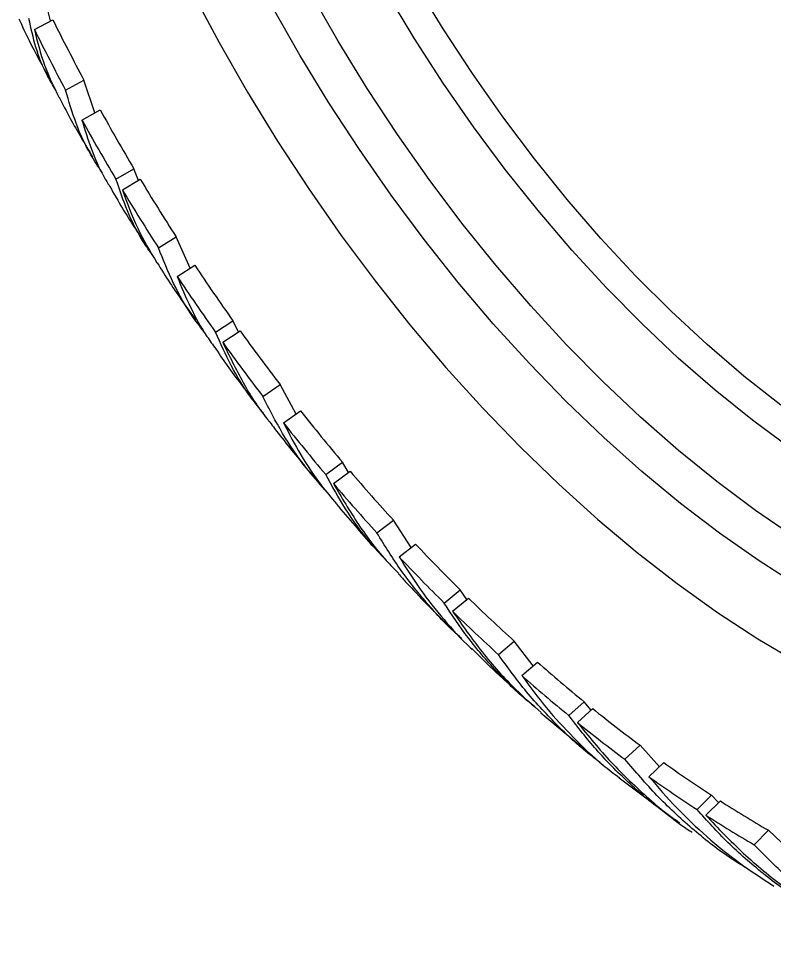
# Model space of a CAD drawing. Header units: millimetres. Extents: x 0 to 597, y 0 to 420.
# Drawn here: x 84.55 to 90.48, y 73.79 to 81.18 of the extents above; entities that cross this region are included whole.
import ezdxf

# ---------------------------------------------------------------- set-up
doc = ezdxf.new("R2010")
doc.units = ezdxf.units.MM

msp = doc.modelspace()

# ---------------------------------------------------------------- linework, layer by layer
at = {"color": 7, "linetype": 'Continuous', "lineweight": 25}
for p, q in [((84.7972, 81.1604), (84.7721, 81.2559)), ((84.6697, 81.0933), (84.8147, 81.1696)), ((84.9152, 80.6177), (85.0588, 80.6968)), ((85.1442, 80.4391), (85.0588, 80.6968)), ((85.0435, 80.3824), (85.1863, 80.4628)), ((85.3108, 79.9173), (85.4521, 80.0004)), ((85.4867, 79.9087), (85.4521, 80.0004)), ((85.3607, 79.834), (85.5017, 79.9176)), ((85.644, 79.3792), (85.7833, 79.4655)), ((85.8919, 79.2196), (85.7833, 79.4655)), ((85.7905, 79.1556), (85.929, 79.2431)), ((86.0927, 78.7164), (86.2294, 78.8065)), ((86.2716, 78.7197), (86.2294, 78.8065)), ((86.1486, 78.6381), (86.285, 78.7286)), ((86.4643, 78.213), (86.5989, 78.306)), ((86.7253, 78.0753), (86.5989, 78.306)), ((86.6261, 78.0054), (86.7597, 78.0996)), ((86.9572, 77.6006), (87.0889, 77.6972)), ((87.1368, 77.6165), (87.0889, 77.6972)), ((86.8309, 77.6218), (86.8636, 77.5814)), ((87.0182, 77.5289), (87.1496, 77.6259)), ((87.3601, 77.1418), (87.4894, 77.241)), ((87.629, 77.0284), (87.4894, 77.241)), ((87.5341, 76.9542), (87.6624, 77.0546)), ((87.8877, 76.5917), (88.014, 76.6942)), ((88.0659, 76.6205), (88.014, 76.6942)), ((87.9525, 76.5279), (88.0784, 76.6308)), ((88.3139, 76.1864), (88.4377, 76.2912)), ((88.5859, 76.0994), (88.4377, 76.2912)), ((88.4968, 76.0226), (88.6195, 76.1283)), ((88.866, 75.7094), (88.9866, 75.817)), ((89.0408, 75.7513), (88.9866, 75.817)), ((88.9334, 75.6548), (89.0536, 75.7627)), ((88.6473, 75.7297), (89.0543, 75.3889)), ((89.3073, 75.3654), (89.4253, 75.475)), ((89.5775, 75.3061), (89.4253, 75.475)), ((89.4953, 75.2285), (89.6123, 75.3389)), ((89.2626, 75.2186), (89.6769, 74.9089)), ((89.8731, 74.9708), (89.9878, 75.0827)), ((90.0426, 75.0255), (89.9878, 75.0827)), ((89.9417, 74.9265), (90.056, 75.0386)), ((90.3208, 74.6949), (90.4329, 74.8084)), ((90.5847, 74.6639), (90.4329, 74.8084))]:
    msp.add_line(p, q, dxfattribs=at)
at = {"color": 7, "linetype": 'Continuous', "lineweight": 25, "flags": 128}
for points in [[(90.5317, 78.1436), (90.2403, 78.3732), (89.9523, 78.6198), (89.6687, 78.8826), (89.3905, 79.1606), (89.1184, 79.4531), (88.8534, 79.759), (88.5963, 80.0774), (88.348, 80.4074), (88.1092, 80.7477), (87.8807, 81.0973), (87.6632, 81.4552)], [(85.9092, 81.3881), (86.1203, 80.9913), (86.3436, 80.6007), (86.5783, 80.2171), (86.8239, 79.8417), (87.0796, 79.4754), (87.3448, 79.1193), (87.6188, 78.7743), (87.9008, 78.4413), (88.19, 78.1213), (88.4858, 77.815), (88.7873, 77.5234), (89.0936, 77.2472), (89.404, 76.9872), (89.7176, 76.744), (90.0336, 76.5183), (90.351, 76.3107), (90.6692, 76.1218)], [(90.6379, 77.1076), (90.3318, 77.3174), (90.0278, 77.5449), (89.7266, 77.7896), (89.4292, 78.0507), (89.1363, 78.3274), (88.8489, 78.619), (88.5677, 78.9246), (88.2935, 79.2434), (88.0273, 79.5744), (87.7696, 79.9167), (87.5214, 80.2692), (87.2832, 80.631), (87.0558, 81.0011), (86.8398, 81.3783)], [(90.6029, 77.81), (90.3075, 78.0276), (90.0148, 78.2627), (89.7259, 78.5146), (89.4415, 78.7823), (89.1626, 79.0652), (88.8901, 79.3622), (88.6247, 79.6725), (88.3674, 79.9951), (88.119, 80.329), (87.8802, 80.6731), (87.6518, 81.0263), (87.4345, 81.3876)], [(90.6698, 76.7247), (90.3596, 76.9229), (90.0507, 77.1393), (89.744, 77.3734), (89.4404, 77.6245), (89.1407, 77.8918), (88.8457, 78.1747), (88.5564, 78.4724), (88.2735, 78.7839), (87.9978, 79.1084), (87.7301, 79.445), (87.4712, 79.7927), (87.2218, 80.1506), (86.9827, 80.5176), (86.7544, 80.8927), (86.5376, 81.2748)]]:
    msp.add_lwpolyline(points, dxfattribs=at)
at = {"color": 7, "linetype": 'Continuous', "lineweight": 25}
for centre, radius, start, end in [((100.5965, 89.0161), 17.6248, 206.43582, 208.16567), ((100.5366, 88.9821), 17.7198, 206.43581, 208.16642), ((100.6881, 89.0653), 17.7288, 209.02758, 210.75106), ((100.6126, 89.0216), 17.8054, 209.02568, 210.75181), ((100.6423, 89.037), 17.675, 211.06113, 212.78796), ((100.5821, 89.0022), 17.7693, 211.06174, 212.78939), ((100.4151, 88.8871), 17.4027, 213.65348, 215.39845), ((100.3762, 88.8662), 17.5225, 213.65418, 215.39738), ((100.1192, 88.675), 17.0386, 215.71508, 217.48515), ((100.0709, 88.6479), 17.1472, 215.71546, 217.48462), ((99.6617, 88.3179), 16.4583, 218.37911, 220.18914), ((99.5748, 88.2598), 16.5174, 218.37678, 220.19089), ((99.2173, 87.9415), 15.8759, 220.52425, 222.37726), ((99.1197, 87.8723), 15.9195, 220.52145, 222.38019), ((98.5103, 87.2859), 14.9116, 223.32467, 225.25929), ((98.4385, 87.2386), 14.9891, 223.3239, 225.25976), ((97.9413, 86.7065), 14.0995, 225.61166, 227.62076), ((97.9003, 86.6916), 14.2218, 225.61502, 227.61846), ((97.2335, 85.9142), 13.037, 228.644, 230.75965), ((97.1612, 85.866), 13.1136, 228.64501, 230.7606), ((96.6708, 85.2197), 12.1432, 231.15006, 233.36818), ((96.5961, 85.1688), 12.2161, 231.1514, 233.36914), ((95.9821, 84.2721), 10.9716, 234.50926, 236.88348), ((95.9114, 84.2274), 11.052, 234.51204, 236.88277), ((95.509, 83.5408), 10.1006, 237.32518, 239.83092), ((95.4199, 83.4674), 10.1468, 237.32318, 239.83212)]:
    msp.add_arc(centre, radius, start, end, dxfattribs=at)
for points, knots in [([(84.5478, 81.1769), (84.5744, 81.12), (84.6487, 80.9611), (84.7338, 80.8065), (84.7884, 80.7073)], [0, 0, 0, 0, 0.358593, 1, 1, 1, 1]), ([(84.8375, 80.6177), (84.815, 80.6548), (84.7502, 80.7614), (84.6776, 80.9483), (84.6435, 81.1039), (84.6269, 81.1801)], [0, 0, 0, 0, 0.214087, 0.615261, 1, 1, 1, 1]), ([(84.6697, 81.0933), (84.6933, 80.9986), (84.7393, 80.8141), (84.8221, 80.6445), (84.8624, 80.5619)], [0, 0, 0, 0, 0.513215, 1, 1, 1, 1]), ([(85.2, 79.9732), (85.17, 80.0184), (85.0895, 80.14), (84.9918, 80.3543), (84.9407, 80.5299), (84.9152, 80.6177)], [0, 0, 0, 0, 0.228148, 0.614089, 1, 1, 1, 1]), ([(84.8642, 80.5629), (84.893, 80.5067), (84.9747, 80.3478), (85.0669, 80.1941), (85.1265, 80.0947)], [0, 0, 0, 0, 0.353163, 1, 1, 1, 1]), ([(85.0435, 80.3824), (85.0667, 80.306), (85.113, 80.1532), (85.1887, 79.9801), (85.2465, 79.8864), (85.2625, 79.8604)], [0, 0, 0, 0, 0.419771, 0.839522, 1, 1, 1, 1]), ([(85.6008, 79.3179), (85.5748, 79.3545), (85.4957, 79.4657), (85.3963, 79.6648), (85.3389, 79.8343), (85.3108, 79.9173)], [0, 0, 0, 0, 0.199907, 0.60832, 1, 1, 1, 1]), ([(85.2626, 79.8605), (85.2953, 79.8031), (85.384, 79.6475), (85.4824, 79.4985), (85.5445, 79.4044)], [0, 0, 0, 0, 0.368777, 1, 1, 1, 1]), ([(85.3607, 79.834), (85.3977, 79.7322), (85.4705, 79.5325), (85.5789, 79.3507), (85.6321, 79.2615)], [0, 0, 0, 0, 0.509504, 1, 1, 1, 1]), ([(86.0133, 78.705), (85.9793, 78.7493), (85.8836, 78.874), (85.7574, 79.0979), (85.6818, 79.2855), (85.644, 79.3792)], [0, 0, 0, 0, 0.215623, 0.607824, 1, 1, 1, 1]), ([(85.634, 79.2627), (85.6667, 79.2101), (85.7628, 79.0554), (85.8682, 78.9083), (85.9378, 78.8111)], [0, 0, 0, 0, 0.339722, 1, 1, 1, 1]), ([(85.7905, 79.1556), (85.8242, 79.0742), (85.8916, 78.9114), (85.9954, 78.7224), (86.0708, 78.6186), (86.0944, 78.586)], [0, 0, 0, 0, 0.407032, 0.814016, 1, 1, 1, 1]), ([(86.4691, 78.0814), (86.4369, 78.1207), (86.3407, 78.2379), (86.2125, 78.4488), (86.1321, 78.6284), (86.0927, 78.7164)], [0, 0, 0, 0, 0.204852, 0.61074, 1, 1, 1, 1]), ([(86.1486, 78.6381), (86.2001, 78.5323), (86.3032, 78.3203), (86.4319, 78.1135), (86.5136, 78.0174), (86.5185, 78.0117)], [0, 0, 0, 0, 0.483275, 0.969373, 1, 1, 1, 1]), ([(86.0942, 78.5859), (86.1281, 78.5362), (86.2304, 78.3867), (86.3411, 78.246), (86.4151, 78.152)], [0, 0, 0, 0, 0.331779, 1, 1, 1, 1]), ([(86.9513, 77.4808), (86.9012, 77.5374), (86.7783, 77.6763), (86.6135, 77.92), (86.514, 78.1153), (86.4643, 78.213)], [0, 0, 0, 0, 0.256091, 0.628051, 1, 1, 1, 1]), ([(86.5184, 78.0117), (86.5311, 77.9947), (86.6202, 77.8748), (86.7152, 77.7614), (86.7966, 77.6641)], [0, 0, 0, 0, 0.14192, 1, 1, 1, 1]), ([(86.6261, 78.0054), (86.6701, 77.9208), (86.758, 77.7516), (86.8985, 77.54), (87.0011, 77.4184), (87.0423, 77.3696)], [0, 0, 0, 0, 0.374464, 0.748889, 1, 1, 1, 1]), ([(87.4286, 76.9335), (87.3866, 76.9783), (87.2702, 77.1022), (87.1106, 77.324), (87.0076, 77.5097), (86.9572, 77.6006)], [0, 0, 0, 0, 0.224376, 0.6203, 1, 1, 1, 1]), ([(87.0182, 77.5289), (87.0821, 77.4206), (87.2102, 77.2036), (87.3856, 76.9699), (87.5028, 76.8515), (87.5309, 76.8231)], [0, 0, 0, 0, 0.430396, 0.863318, 1, 1, 1, 1]), ([(87.0413, 77.3687), (87.1369, 77.2558), (87.2567, 77.1143), (87.3817, 76.9801), (87.4069, 76.953)], [0, 0, 0, 0, 0.798437, 1, 1, 1, 1]), ([(88.0247, 76.3145), (88.0187, 76.3195), (87.9241, 76.3978), (87.7632, 76.5747), (87.5428, 76.8428), (87.421, 77.0421), (87.3601, 77.1418)], [0, 0, 0, 0, 0.021808, 0.343616, 0.671817, 1, 1, 1, 1]), ([(87.5341, 76.9542), (87.5877, 76.8681), (87.6948, 76.6959), (87.8851, 76.4598), (88.0233, 76.3032), (88.104, 76.2318), (88.1086, 76.2277)], [0, 0, 0, 0, 0.32662, 0.653217, 0.980157, 1, 1, 1, 1]), ([(87.5283, 76.8207), (87.5488, 76.7981), (87.6753, 76.6595), (87.8057, 76.5281), (87.9149, 76.418)], [0, 0, 0, 0, 0.162497, 1, 1, 1, 1]), ([(88.5999, 75.7777), (88.5798, 75.7932), (88.4703, 75.8777), (88.293, 76.0576), (88.0721, 76.3115), (87.9483, 76.4996), (87.8877, 76.5917)], [0, 0, 0, 0, 0.069857, 0.379601, 0.696276, 1, 1, 1, 1]), ([(87.9525, 76.5279), (88.0282, 76.4196), (88.1799, 76.2024), (88.4152, 75.9374), (88.5825, 75.7913), (88.6498, 75.7326)], [0, 0, 0, 0, 0.372876, 0.747945, 1, 1, 1, 1]), ([(88.1096, 76.2287), (88.1717, 76.1675), (88.302, 76.039), (88.4361, 75.9202), (88.5062, 75.858)], [0, 0, 0, 0, 0.476816, 1, 1, 1, 1]), ([(89.1137, 75.3404), (89.0927, 75.3555), (88.9741, 75.4407), (88.7791, 75.6247), (88.5293, 75.889), (88.3857, 76.0873), (88.3139, 76.1864)], [0, 0, 0, 0, 0.066236, 0.373422, 0.686717, 1, 1, 1, 1]), ([(88.4968, 76.0226), (88.5597, 75.9371), (88.6855, 75.7663), (88.901, 75.5332), (89.0933, 75.3496), (89.2207, 75.2528), (89.2637, 75.2201)], [0, 0, 0, 0, 0.284891, 0.569756, 0.854932, 1, 1, 1, 1]), ([(89.7381, 74.866), (89.6922, 74.8966), (89.5488, 74.9924), (89.3286, 75.1841), (89.0803, 75.4327), (88.9365, 75.6185), (88.866, 75.7094)], [0, 0, 0, 0, 0.135374, 0.423293, 0.717669, 1, 1, 1, 1]), ([(88.9334, 75.6548), (89.0197, 75.5485), (89.1928, 75.3354), (89.4925, 75.0548), (89.7075, 74.8728), (89.8291, 74.7962), (89.835, 74.7926)], [0, 0, 0, 0, 0.32713, 0.656182, 0.983494, 1, 1, 1, 1]), ([(90.2694, 74.5055), (90.2212, 74.5351), (90.0676, 74.6294), (89.8289, 74.8218), (89.5524, 75.0763), (89.389, 75.2691), (89.3073, 75.3654)], [0, 0, 0, 0, 0.130769, 0.416724, 0.70837, 1, 1, 1, 1]), ([(89.4953, 75.2285), (89.5668, 75.1457), (89.7096, 74.98), (89.9484, 74.7556), (90.2023, 74.5486), (90.3854, 74.4296), (90.4769, 74.3701)], [0, 0, 0, 0, 0.249915, 0.499818, 0.749988, 1, 1, 1, 1]), ([(90.9957, 74.0713), (90.8904, 74.1308), (90.6803, 74.2496), (90.3872, 74.4661), (90.1145, 74.7038), (89.9524, 74.8831), (89.8731, 74.9708)], [0, 0, 0, 0, 0.250636, 0.500172, 0.755312, 1, 1, 1, 1]), ([(89.9417, 74.9265), (90.0379, 74.8251), (90.231, 74.6219), (90.5561, 74.3563), (90.8599, 74.1447), (91.0636, 74.0393), (91.1434, 73.998)], [0, 0, 0, 0, 0.2739604, 0.5495326, 0.8236338, 1, 1, 1, 1]), ([(91.5576, 73.7885), (91.4407, 73.8483), (91.2118, 73.9654), (90.8921, 74.1816), (90.5924, 74.4205), (90.4113, 74.6034), (90.3208, 74.6949)], [0, 0, 0, 0, 0.255319, 0.500306, 0.750164, 1, 1, 1, 1])]:
    msp.add_open_spline(points, degree=3, knots=knots, dxfattribs=at)

doc.saveas('drawing.dxf')
